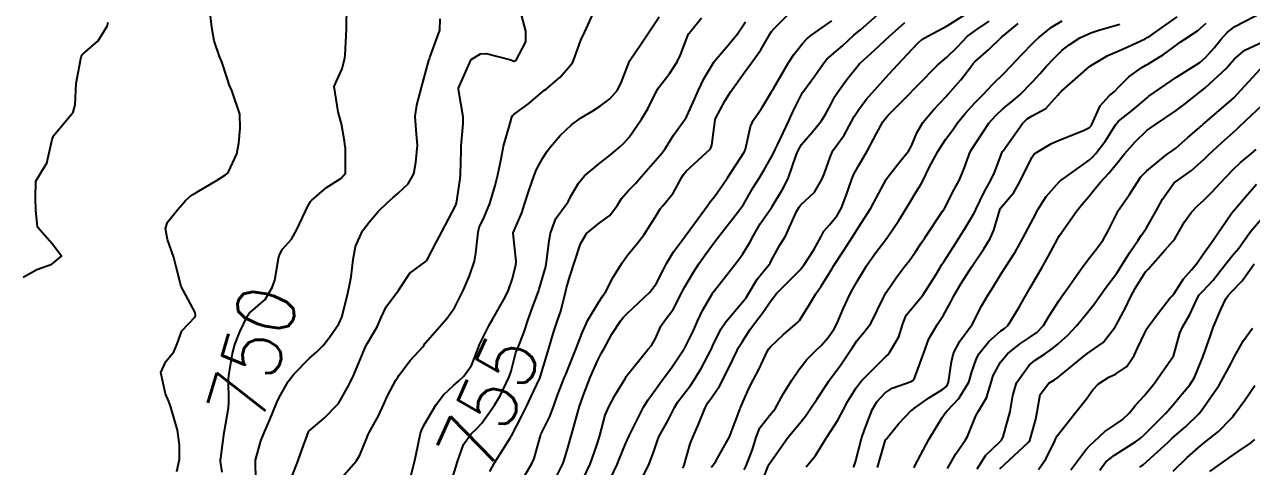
# Model space of a CAD drawing. Header units: metres. Extents: x 307586 to 320046, y 7427249 to 7434250.
# Drawn here: x 318029.6 to 318114.9, y 7431079.2 to 7431109.9 of the extents above; entities that cross this region are included whole.
import ezdxf
from ezdxf.enums import TextEntityAlignment as Align

# ---------------------------------------------------------------- set-up
doc = ezdxf.new("R2010")
doc.units = ezdxf.units.M
doc.header["$MEASUREMENT"] = 0
for name, color, linetype in [('Cotas', 45, 'Continuous'), ('Curvas de Nivel 1m', 11, 'Continuous'), ('Curvas de Nivel 5m', 15, 'Continuous')]:
    doc.layers.add(name, color=color, linetype=linetype)
doc.styles.add('Style-STANDARD', font='STANDARD.shx')

msp = doc.modelspace()

# ---------------------------------------------------------------- linework, layer by layer
at = {"layer": 'Curvas de Nivel 1m', "flags": 128}
for points, elevation in [([(318048.176, 7431078.472), (318048.604, 7431079.611), (318048.805, 7431080.144), (318049.324, 7431081.601), (318049.363, 7431081.658), (318050.418, 7431082.544), (318051.383, 7431083.539), (318051.413, 7431083.58), (318052.129, 7431084.842), (318052.471, 7431085.564), (318053.223, 7431087.345), (318053.314, 7431087.552), (318053.435, 7431087.77), (318054.103, 7431088.887), (318054.387, 7431089.541), (318054.719, 7431090.282), (318055.479, 7431091.287), (318055.589, 7431091.421), (318055.649, 7431091.528), (318056.381, 7431092.634), (318057.502, 7431093.456), (318057.556, 7431093.509), (318058.225, 7431094.797), (318058.596, 7431095.494), (318059.551, 7431097.298), (318059.603, 7431097.429), (318059.618, 7431097.479), (318059.872, 7431099.184), (318059.904, 7431099.477), (318059.931, 7431101.146), (318059.943, 7431101.477), (318060.087, 7431103.006), (318060.088, 7431103.475), (318059.748, 7431105.383), (318059.758, 7431105.479), (318059.818, 7431105.642), (318060.629, 7431107.47), (318061.293, 7431107.85), (318061.679, 7431107.88), (318063.393, 7431107.434), (318063.601, 7431107.36), (318063.672, 7431107.368), (318063.755, 7431107.429), (318064.429, 7431108.685), (318064.44, 7431109.423), (318063.98, 7431111.168)], 752), ([(318064.294, 7431078.455), (318064.854, 7431079.415), (318065.003, 7431079.757), (318065.359, 7431081.01), (318065.447, 7431081.324), (318065.479, 7431081.409), (318066.111, 7431082.668), (318066.379, 7431083.4), (318066.647, 7431084.145), (318067.131, 7431085.393), (318067.21, 7431085.597), (318067.42, 7431086.112), (318067.929, 7431087.383), (318068.344, 7431088.482), (318068.755, 7431089.371), (318069.475, 7431090.599), (318069.796, 7431091.041), (318070.005, 7431091.355), (318070.502, 7431092.341), (318071.123, 7431093.344), (318071.283, 7431093.565), (318071.511, 7431093.865), (318072.164, 7431094.69), (318072.659, 7431095.323), (318073.547, 7431096.702), (318073.771, 7431097.087), (318073.949, 7431097.306), (318074.685, 7431098.18), (318075.271, 7431099.293), (318075.389, 7431099.488), (318075.587, 7431099.704), (318076.409, 7431100.467), (318077.263, 7431101.273), (318077.372, 7431101.506), (318077.586, 7431103.27), (318077.595, 7431103.299), (318077.624, 7431103.363), (318078.295, 7431104.608), (318078.691, 7431105.254), (318079.667, 7431106.609), (318079.935, 7431106.973), (318080.129, 7431107.235), (318080.767, 7431108.148), (318081.389, 7431109.223), (318081.514, 7431109.413), (318081.707, 7431109.625), (318083.269, 7431111.205)], 757), ([(318068.398, 7431078.303), (318068.914, 7431079.366), (318069.355, 7431080.599), (318069.525, 7431081.195), (318069.569, 7431081.358), (318069.959, 7431082.772), (318070.194, 7431083.352), (318070.617, 7431084.126), (318071.36, 7431085.341), (318071.376, 7431085.378), (318071.414, 7431085.447), (318072.92, 7431087.318), (318073.159, 7431087.593), (318073.444, 7431088.079), (318073.823, 7431088.941), (318074.07, 7431089.304), (318074.675, 7431090.093), (318075.284, 7431091.292), (318075.348, 7431091.428), (318075.487, 7431091.682), (318076.082, 7431092.699), (318076.465, 7431093.28), (318076.897, 7431093.891), (318077.525, 7431094.751), (318077.749, 7431095.047), (318077.919, 7431095.264), (318079.15, 7431096.847), (318079.453, 7431097.241), (318079.497, 7431097.297), (318079.555, 7431097.4), (318080.238, 7431098.568), (318080.646, 7431099.229), (318081.005, 7431099.809), (318081.599, 7431100.877), (318081.776, 7431101.217), (318081.938, 7431101.547), (318082.72, 7431103.204), (318083.003, 7431103.829), (318083.652, 7431105.139), (318083.667, 7431105.175), (318083.682, 7431105.19), (318084.511, 7431106.335), (318085.09, 7431107.176), (318085.358, 7431107.493), (318085.682, 7431107.773), (318086.443, 7431108.411), (318087.239, 7431109.155), (318087.497, 7431109.36), (318087.707, 7431109.52), (318089.503, 7431111.123)], 759), ([(318072.425, 7431078.225), (318072.977, 7431079.315), (318073.353, 7431080.304), (318073.599, 7431081.069), (318073.706, 7431081.307), (318074.299, 7431082.375), (318074.76, 7431083.296), (318074.998, 7431083.685), (318075.397, 7431084.201), (318075.869, 7431084.823), (318076.181, 7431085.282), (318076.637, 7431086.062), (318077.283, 7431087.272), (318077.332, 7431087.373), (318077.438, 7431087.596), (318077.989, 7431088.728), (318078.335, 7431089.257), (318079.477, 7431090.6), (318079.766, 7431090.951), (318079.946, 7431091.235), (318080.52, 7431092.202), (318081.352, 7431093.222), (318081.414, 7431093.312), (318081.508, 7431093.528), (318082.116, 7431094.619), (318082.486, 7431095.206), (318083.258, 7431096.903), (318083.418, 7431097.192), (318083.472, 7431097.273), (318083.556, 7431097.366), (318084.508, 7431098.241), (318085.04, 7431099.175), (318085.188, 7431099.573), (318085.598, 7431100.678), (318085.732, 7431101.039), (318085.803, 7431101.168), (318086.553, 7431102.221), (318087.073, 7431103.155), (318087.267, 7431103.515), (318087.637, 7431104.073), (318088.1, 7431104.689), (318088.477, 7431105.138), (318089.666, 7431106.448), (318089.988, 7431106.799), (318090.285, 7431107.114), (318090.962, 7431107.829), (318091.696, 7431108.623), (318091.949, 7431108.847), (318092.385, 7431109.09), (318093.71, 7431109.794), (318095.723, 7431111.05)], 761), ([(318040.186, 7431078.849), (318040.354, 7431079.71), (318040.356, 7431080.702), (318040.234, 7431081.711), (318039.767, 7431083.329), (318039.614, 7431083.718), (318039.391, 7431084.238), (318039.069, 7431085.725), (318039.421, 7431086.494), (318039.97, 7431087.172), (318040.21, 7431087.712), (318040.52, 7431088.631), (318041.452, 7431089.596), (318041.484, 7431089.7), (318041.456, 7431089.889), (318040.486, 7431091.71), (318040.141, 7431093.069), (318039.979, 7431093.715), (318039.522, 7431094.972), (318039.385, 7431095.722), (318039.537, 7431096.177), (318040.235, 7431097.025), (318040.812, 7431097.707), (318041.206, 7431098.054), (318041.559, 7431098.261), (318042.977, 7431099.089), (318043.571, 7431099.46), (318043.684, 7431099.557), (318043.764, 7431099.668), (318044.342, 7431100.913), (318044.492, 7431101.661), (318044.582, 7431102.692), (318044.554, 7431103.661), (318043.996, 7431105.319), (318043.85, 7431105.668), (318043.658, 7431106.228), (318043.295, 7431107.301), (318043.144, 7431107.678), (318042.767, 7431108.767), (318042.606, 7431109.686), (318042.483, 7431110.917)], 749), ([(318045.698, 7431077.646), (318045.636, 7431079.341), (318045.654, 7431079.647), (318046.018, 7431080.978), (318046.292, 7431081.641), (318046.621, 7431082.387), (318047.123, 7431083.633), (318047.207, 7431083.81), (318047.391, 7431084.157), (318047.921, 7431085.107), (318048.299, 7431085.617), (318049.424, 7431086.741), (318049.884, 7431087.14), (318050.343, 7431087.591), (318050.821, 7431088.204), (318051.448, 7431089.11), (318051.641, 7431089.577), (318052.019, 7431091.028), (318052.144, 7431091.57), (318052.288, 7431092.365), (318052.43, 7431093.566), (318052.598, 7431094.482), (318053.092, 7431095.557), (318053.539, 7431096.174), (318054.181, 7431096.91), (318054.829, 7431097.537), (318055.212, 7431097.878), (318055.559, 7431098.174), (318056.254, 7431098.835), (318056.641, 7431099.519), (318056.801, 7431100.302), (318056.894, 7431101.517), (318056.843, 7431102.285), (318056.74, 7431103.519), (318056.853, 7431104.3), (318057.192, 7431105.515), (318057.671, 7431107.322), (318057.73, 7431107.509), (318057.762, 7431107.597), (318058.466, 7431109.498), (318058.488, 7431110.281)], 751), ([(318051.318, 7431078.072), (318052.636, 7431079.56), (318052.906, 7431079.99), (318053.356, 7431081.11), (318053.48, 7431081.43), (318053.54, 7431081.548), (318054.2, 7431082.716), (318054.571, 7431083.538), (318054.826, 7431084.101), (318055.408, 7431085.202), (318055.531, 7431085.409), (318055.608, 7431085.528), (318056.388, 7431086.556), (318057.27, 7431087.512), (318057.339, 7431087.605), (318057.435, 7431087.754), (318058.942, 7431089.488), (318059.47, 7431090.221), (318059.903, 7431091.052), (318060.108, 7431091.474), (318060.525, 7431092.438), (318060.862, 7431093.466), (318060.971, 7431094.005), (318061.118, 7431095.464), (318061.203, 7431095.796), (318061.544, 7431096.522), (318061.938, 7431097.454), (318062.309, 7431098.712), (318062.492, 7431099.446), (318062.714, 7431100.563), (318062.877, 7431101.441), (318063.388, 7431103.201), (318063.443, 7431103.433), (318063.498, 7431103.559), (318063.626, 7431103.664), (318064.639, 7431104.419), (318065.651, 7431105.257), (318065.736, 7431105.325), (318065.851, 7431105.408), (318066.831, 7431106.228), (318067.671, 7431107.237), (318067.748, 7431107.389), (318068.257, 7431108.819), (318068.537, 7431109.377), (318069.21, 7431110.86)], 753), ([(318056.419, 7431078.422), (318056.692, 7431079.516), (318056.806, 7431080.051), (318057.118, 7431081.512), (318057.178, 7431081.699), (318057.369, 7431082.083), (318058.201, 7431083.498), (318058.718, 7431084.165), (318059.403, 7431084.835), (318059.75, 7431085.134), (318060.115, 7431085.473), (318060.666, 7431086.222), (318061.135, 7431087.463), (318061.22, 7431087.678), (318061.443, 7431088.125), (318061.893, 7431089.017), (318062.133, 7431089.45), (318063.002, 7431090.961), (318063.24, 7431091.434), (318063.49, 7431092.184), (318063.739, 7431093.19), (318063.761, 7431093.427), (318063.562, 7431095.4), (318063.564, 7431095.43), (318064.15, 7431096.821), (318064.349, 7431097.422), (318064.638, 7431098.348), (318065.02, 7431099.416), (318065.186, 7431099.815), (318065.595, 7431100.595), (318065.913, 7431101.094), (318066.149, 7431101.405), (318066.827, 7431102.182), (318067.618, 7431102.921), (318068.235, 7431103.381), (318069.091, 7431103.909), (318069.636, 7431104.239), (318070.27, 7431104.727), (318070.807, 7431105.348), (318071.09, 7431105.914), (318071.639, 7431107.34), (318071.65, 7431107.363), (318071.674, 7431107.392), (318072.458, 7431108.562), (318072.967, 7431109.321), (318073.714, 7431110.434)], 754), ([(318066.448, 7431078.277), (318067.002, 7431079.393), (318067.097, 7431079.64), (318067.354, 7431080.49), (318067.608, 7431081.386), (318067.691, 7431081.71), (318068.164, 7431083.378), (318068.484, 7431084.286), (318068.902, 7431085.368), (318069.425, 7431086.539), (318069.706, 7431087.081), (318069.848, 7431087.356), (318070.404, 7431088.395), (318071.04, 7431089.344), (318071.229, 7431089.579), (318071.468, 7431089.826), (318073.058, 7431091.316), (318073.489, 7431091.892), (318073.973, 7431092.83), (318074.218, 7431093.303), (318074.709, 7431094.104), (318075.532, 7431095.223), (318075.561, 7431095.261), (318075.581, 7431095.29), (318076.404, 7431096.422), (318077.033, 7431097.275), (318077.253, 7431097.578), (318077.564, 7431097.983), (318078.104, 7431098.733), (318078.446, 7431099.257), (318079.601, 7431101.032), (318079.683, 7431101.159), (318079.712, 7431101.239), (318080.045, 7431102.809), (318080.244, 7431103.234), (318080.808, 7431104.055), (318081.514, 7431105.221), (318081.567, 7431105.308), (318081.655, 7431105.452), (318082.665, 7431107.205), (318083.071, 7431107.81), (318083.694, 7431108.61), (318083.974, 7431108.912), (318084.323, 7431109.184), (318085.713, 7431110.141)], 758), ([(318079.62, 7431078.956), (318079.752, 7431079.236), (318080.2, 7431080.386), (318080.456, 7431081.229), (318080.71, 7431081.886), (318081.378, 7431082.736), (318081.757, 7431083.214), (318082.347, 7431084.257), (318082.935, 7431085.197), (318083.42, 7431085.903), (318083.976, 7431086.636), (318084.512, 7431087.179), (318084.991, 7431087.623), (318085.448, 7431088.146), (318085.865, 7431088.758), (318086.073, 7431089.164), (318086.482, 7431090.15), (318086.961, 7431091.155), (318087.15, 7431091.49), (318087.492, 7431092.084), (318088.125, 7431093.141), (318088.684, 7431093.964), (318089.532, 7431095.054), (318089.562, 7431095.09), (318089.584, 7431095.119), (318090.367, 7431096.29), (318090.863, 7431097.107), (318091.119, 7431097.545), (318091.57, 7431098.264), (318091.899, 7431098.775), (318092.062, 7431099.093), (318092.46, 7431099.956), (318093.07, 7431101.078), (318093.611, 7431101.91), (318094.103, 7431102.58), (318094.45, 7431103.062), (318094.968, 7431103.722), (318095.644, 7431104.449), (318095.948, 7431104.747), (318096.229, 7431105.044), (318096.919, 7431105.779), (318097.668, 7431106.503), (318098.18, 7431107.022), (318098.896, 7431107.8), (318099.697, 7431108.618), (318099.888, 7431108.81), (318100.084, 7431108.996), (318100.98, 7431109.718), (318101.715, 7431110.148)], 764), ([(318083.926, 7431079.184), (318084.573, 7431079.955), (318085.314, 7431081.17), (318085.334, 7431081.2), (318085.364, 7431081.243), (318086.124, 7431082.414), (318086.51, 7431083.159), (318086.819, 7431083.728), (318087.405, 7431084.65), (318087.607, 7431084.95), (318087.766, 7431085.145), (318089.43, 7431086.817), (318089.585, 7431086.965), (318089.723, 7431087.117), (318090.363, 7431088.197), (318090.633, 7431089.108), (318090.866, 7431089.709), (318091.476, 7431090.434), (318092.021, 7431091.092), (318092.93, 7431092.511), (318093.252, 7431093.074), (318093.35, 7431093.228), (318093.509, 7431093.465), (318094.148, 7431094.439), (318094.54, 7431095.06), (318094.916, 7431095.679), (318095.55, 7431096.723), (318095.665, 7431096.936), (318095.714, 7431097.048), (318096.325, 7431098.289), (318096.739, 7431099.038), (318096.999, 7431099.625), (318097.542, 7431101.031), (318097.561, 7431101.072), (318097.604, 7431101.134), (318098.957, 7431103.01), (318099.29, 7431103.343), (318099.631, 7431103.544), (318100.57, 7431104.06), (318101.416, 7431104.982), (318101.517, 7431105.118), (318101.656, 7431105.263), (318103.579, 7431106.951), (318103.629, 7431106.995), (318103.674, 7431107.023), (318104.879, 7431107.744), (318105.69, 7431108.097), (318106.273, 7431108.346), (318107.477, 7431108.912), (318107.628, 7431108.986), (318107.704, 7431109.029), (318108.121, 7431109.318), (318109.718, 7431110.42)], 766), ([(318088.873, 7431079.127), (318089.36, 7431080.81), (318089.442, 7431081.039), (318089.492, 7431081.119), (318090.327, 7431082.157), (318091.25, 7431083.101), (318091.328, 7431083.156), (318091.384, 7431083.194), (318092.492, 7431083.988), (318093.405, 7431084.543), (318093.693, 7431084.783), (318093.822, 7431085.066), (318094.015, 7431086.476), (318094.163, 7431087.063), (318094.599, 7431087.905), (318095.463, 7431089.05), (318096.137, 7431090.382), (318096.52, 7431091.04), (318096.897, 7431091.628), (318097.499, 7431092.632), (318097.745, 7431093.026), (318098.441, 7431094.095), (318098.966, 7431095.009), (318099.544, 7431096.108), (318099.852, 7431096.695), (318100.008, 7431096.995), (318100.599, 7431097.959), (318101.509, 7431098.981), (318101.549, 7431099.015), (318101.584, 7431099.042), (318101.776, 7431099.168), (318103.598, 7431100.477), (318103.847, 7431100.701), (318104.062, 7431100.945), (318104.727, 7431101.823), (318105.43, 7431102.932), (318105.51, 7431103.055), (318105.635, 7431103.179), (318106.605, 7431103.958), (318107.652, 7431104.838), (318107.748, 7431104.909), (318109.666, 7431106.236), (318110.658, 7431106.87), (318111.279, 7431107.264), (318111.684, 7431107.601), (318112.276, 7431108.269), (318112.742, 7431108.85), (318113.197, 7431109.356), (318113.712, 7431109.754), (318115.683, 7431110.771)], 768), ([(318029.488, 7431092.342), (318030.455, 7431092.869), (318031.497, 7431093.26), (318032.17, 7431093.81), (318031.516, 7431094.665), (318030.484, 7431095.83), (318030.368, 7431097.008), (318030.352, 7431097.832), (318030.383, 7431099.013), (318030.872, 7431099.827), (318031.148, 7431100.256), (318031.484, 7431101.821), (318031.51, 7431101.915), (318031.606, 7431102.17), (318032.974, 7431103.8), (318033.119, 7431104.309), (318033.19, 7431105.797), (318033.539, 7431107.659), (318033.607, 7431107.791), (318033.674, 7431107.857), (318034.71, 7431108.753), (318035.328, 7431109.774), (318035.416, 7431110.054)], 748), ([(318061.926, 7431078.859), (318062.26, 7431079.446), (318063.361, 7431081.201), (318063.438, 7431081.354), (318063.474, 7431081.429), (318064.137, 7431082.66), (318064.516, 7431083.419), (318064.791, 7431084.017), (318065.412, 7431085.334), (318065.436, 7431085.386), (318065.443, 7431085.41), (318065.892, 7431086.941), (318066.034, 7431087.404), (318066.353, 7431088.497), (318066.667, 7431089.398), (318066.867, 7431089.998), (318067.21, 7431091.393), (318067.264, 7431091.613), (318067.493, 7431092.399), (318067.821, 7431093.385), (318068.235, 7431094.667), (318068.645, 7431095.373), (318069.54, 7431096.103), (318070.27, 7431096.628), (318070.804, 7431097.347), (318071.081, 7431097.823), (318071.568, 7431098.36), (318072.05, 7431098.858), (318072.459, 7431099.327), (318073.596, 7431100.603), (318073.92, 7431100.986), (318074.136, 7431101.305), (318074.696, 7431102.215), (318075.488, 7431103.291), (318075.546, 7431103.369), (318075.626, 7431103.52), (318076.178, 7431104.751), (318076.403, 7431105.282), (318076.815, 7431106.125), (318077.509, 7431107.272), (318077.576, 7431107.37), (318077.676, 7431107.492), (318078.491, 7431108.458), (318079.14, 7431109.248), (318079.711, 7431110.085)], 756), ([(318075.34, 7431079.083), (318075.408, 7431079.224), (318075.43, 7431079.289), (318075.865, 7431080.778), (318076.069, 7431081.283), (318076.47, 7431082.181), (318076.889, 7431083.275), (318077.066, 7431083.595), (318077.395, 7431084.045), (318077.899, 7431084.769), (318078.156, 7431085.259), (318078.815, 7431086.638), (318079.119, 7431087.245), (318079.228, 7431087.452), (318079.442, 7431087.818), (318080.001, 7431088.688), (318080.402, 7431089.231), (318080.862, 7431089.833), (318081.478, 7431090.737), (318081.858, 7431091.214), (318083.5, 7431092.864), (318083.653, 7431093.037), (318083.76, 7431093.187), (318084.452, 7431094.248), (318084.951, 7431095.176), (318085.159, 7431095.552), (318085.541, 7431095.988), (318086.081, 7431096.632), (318086.366, 7431097.162), (318086.694, 7431098.03), (318087.101, 7431099.155), (318087.244, 7431099.496), (318087.593, 7431100.142), (318088.182, 7431101.141), (318088.812, 7431102.33), (318089.255, 7431103.126), (318089.406, 7431103.344), (318089.63, 7431103.596), (318090.385, 7431104.37), (318091.125, 7431105.105), (318091.382, 7431105.376), (318091.659, 7431105.67), (318093.052, 7431107.079), (318093.387, 7431107.364), (318093.681, 7431107.598), (318094.422, 7431108.332), (318095.121, 7431109.056), (318095.708, 7431109.511), (318096.631, 7431110.123)], 762), ([(318077.341, 7431079.137), (318077.398, 7431079.213), (318077.44, 7431079.269), (318077.645, 7431079.565), (318078.591, 7431081.252), (318079.308, 7431083.167), (318079.335, 7431083.241), (318079.351, 7431083.273), (318079.385, 7431083.352), (318079.967, 7431084.672), (318080.252, 7431085.232), (318080.664, 7431085.984), (318081.233, 7431087.222), (318081.304, 7431087.353), (318081.437, 7431087.52), (318082.318, 7431088.339), (318083.323, 7431089.192), (318083.464, 7431089.344), (318084.172, 7431090.487), (318084.592, 7431091.179), (318084.951, 7431091.712), (318085.497, 7431092.573), (318085.716, 7431092.953), (318085.852, 7431093.167), (318086.504, 7431094.174), (318087.138, 7431095.154), (318087.294, 7431095.394), (318087.539, 7431095.779), (318088.405, 7431097.137), (318088.82, 7431097.875), (318089.491, 7431099.121), (318089.584, 7431099.264), (318090.388, 7431100.319), (318091.023, 7431101.106), (318091.24, 7431101.471), (318091.616, 7431102.38), (318092.018, 7431103.094), (318092.76, 7431103.959), (318093.65, 7431104.907), (318093.73, 7431104.991), (318093.794, 7431105.069), (318094.661, 7431106.062), (318095.426, 7431107.052), (318095.538, 7431107.188), (318095.677, 7431107.33), (318096.587, 7431108.143), (318097.516, 7431109.032), (318097.623, 7431109.111), (318097.704, 7431109.175), (318098.664, 7431109.967)], 763), ([(318087.193, 7431079.151), (318087.259, 7431079.236), (318087.347, 7431079.515), (318087.776, 7431081.144), (318087.974, 7431081.745), (318088.514, 7431083.133), (318088.834, 7431083.686), (318089.401, 7431084.319), (318089.889, 7431084.632), (318091.217, 7431085.102), (318091.344, 7431085.171), (318091.415, 7431085.266), (318092.09, 7431087.09), (318092.457, 7431088.075), (318093.04, 7431089.076), (318093.469, 7431089.712), (318093.951, 7431090.592), (318094.195, 7431091.063), (318094.672, 7431091.877), (318095.419, 7431093.051), (318095.45, 7431093.105), (318095.505, 7431093.18), (318096.259, 7431094.305), (318096.717, 7431095.038), (318096.969, 7431095.605), (318097.38, 7431097.032), (318097.434, 7431097.152), (318097.557, 7431097.311), (318098.354, 7431098.235), (318098.801, 7431099.012), (318099.6, 7431100.662), (318099.743, 7431100.857), (318099.926, 7431100.997), (318100.973, 7431101.623), (318101.612, 7431101.915), (318103.201, 7431102.538), (318103.621, 7431102.75), (318103.723, 7431102.848), (318103.772, 7431102.949), (318104.345, 7431104.243), (318104.977, 7431104.937), (318105.348, 7431105.241), (318105.659, 7431105.572), (318106.338, 7431106.251), (318107.252, 7431106.914), (318107.523, 7431107.063), (318107.676, 7431107.14), (318108.768, 7431107.813), (318109.697, 7431108.5), (318109.916, 7431108.661), (318110.242, 7431108.875), (318111.116, 7431109.458), (318111.714, 7431109.989)], 767), ([(318091.416, 7431079.099), (318091.48, 7431079.234), (318092.437, 7431081.084), (318093.378, 7431082.597), (318093.561, 7431082.888), (318093.71, 7431083.067), (318094.53, 7431083.924), (318095.216, 7431085.052), (318095.273, 7431085.193), (318095.419, 7431085.696), (318095.767, 7431086.709), (318095.937, 7431087.045), (318096.605, 7431087.879), (318097.457, 7431088.614), (318097.699, 7431088.787), (318097.962, 7431089.023), (318098.734, 7431090.27), (318099.146, 7431091.005), (318099.489, 7431091.605), (318100, 7431092.493), (318100.29, 7431092.992), (318100.731, 7431093.772), (318101.384, 7431094.981), (318101.436, 7431095.079), (318101.536, 7431095.25), (318102.733, 7431096.962), (318103.106, 7431097.411), (318103.568, 7431097.953), (318104.006, 7431098.517), (318104.367, 7431098.942), (318104.954, 7431099.572), (318105.597, 7431100.351), (318105.85, 7431100.678), (318106.054, 7431100.925), (318106.778, 7431101.756), (318107.628, 7431102.557), (318107.829, 7431102.708), (318108.132, 7431102.903), (318109.643, 7431103.928), (318110.182, 7431104.34), (318110.874, 7431104.868), (318111.659, 7431105.494), (318113.105, 7431106.839), (318113.373, 7431107.139), (318113.683, 7431107.503), (318114.417, 7431108.104), (318115.702, 7431108.723)], 769), ([(318095.795, 7431079.045), (318096.399, 7431079.993), (318097.361, 7431080.883), (318097.502, 7431081.028), (318097.608, 7431081.269), (318098.101, 7431083.019), (318098.278, 7431084.139), (318098.531, 7431085.013), (318099.425, 7431086.236), (318099.845, 7431086.579), (318100.479, 7431086.99), (318101.04, 7431087.383), (318101.444, 7431087.713), (318102.104, 7431088.319), (318102.705, 7431088.961), (318103.472, 7431089.892), (318103.947, 7431090.477), (318104.269, 7431090.942), (318104.766, 7431091.665), (318105.508, 7431092.628), (318105.631, 7431092.809), (318105.702, 7431092.928), (318106.397, 7431094.049), (318106.99, 7431094.915), (318107.21, 7431095.239), (318107.541, 7431095.729), (318108.222, 7431096.9), (318108.691, 7431097.768), (318109.473, 7431098.882), (318109.584, 7431098.976), (318110.707, 7431099.753), (318111.6, 7431100.57), (318111.894, 7431100.856), (318112.788, 7431101.669), (318113.627, 7431102.415), (318113.842, 7431102.616), (318114.063, 7431102.826), (318115.648, 7431104.307)], 771), ([(318097.378, 7431079.029), (318099.361, 7431080.853), (318099.432, 7431080.93), (318099.46, 7431080.999), (318099.882, 7431082.491), (318099.972, 7431082.994), (318100.195, 7431084.198), (318100.787, 7431084.986), (318101.173, 7431085.224), (318101.417, 7431085.388), (318103.346, 7431086.951), (318103.393, 7431086.991), (318103.434, 7431087.022), (318104.567, 7431087.817), (318105.412, 7431088.931), (318105.431, 7431088.962), (318105.464, 7431089.011), (318106.135, 7431090.265), (318106.443, 7431090.92), (318106.808, 7431091.602), (318107.51, 7431092.715), (318107.598, 7431092.822), (318107.686, 7431092.907), (318108.871, 7431094.235), (318109.433, 7431094.882), (318109.534, 7431095.022), (318110.221, 7431096.199), (318110.704, 7431096.868), (318111.122, 7431097.302), (318111.566, 7431097.705), (318112.144, 7431098.282), (318112.665, 7431098.844), (318113.593, 7431099.833), (318114.104, 7431100.319), (318114.735, 7431100.819), (318115.207, 7431101.216)], 772), ([(318100.062, 7431078.993), (318100.594, 7431079.744), (318101.215, 7431080.981), (318101.255, 7431081.09), (318101.366, 7431081.324), (318102.673, 7431082.961), (318103.402, 7431083.899), (318103.84, 7431084.515), (318104.24, 7431084.942), (318104.956, 7431085.397), (318105.42, 7431085.617), (318106.202, 7431086.145), (318106.722, 7431086.917), (318106.944, 7431087.412), (318107.457, 7431088.485), (318107.599, 7431088.77), (318107.689, 7431088.907), (318108.344, 7431089.769), (318109.2, 7431090.884), (318109.34, 7431091.028), (318109.488, 7431091.219), (318110.151, 7431092.226), (318110.709, 7431092.868), (318111.077, 7431093.305), (318111.524, 7431093.938), (318112.153, 7431094.851), (318113.467, 7431096.746), (318113.53, 7431096.83), (318114.453, 7431097.938), (318115.228, 7431098.814)], 773), ([(318102.305, 7431078.966), (318103.357, 7431080.35), (318103.641, 7431080.666), (318103.927, 7431080.944), (318104.688, 7431081.622), (318105.38, 7431082.099), (318105.878, 7431082.433), (318106.394, 7431082.92), (318106.841, 7431083.473), (318107.405, 7431084.107), (318108.054, 7431084.9), (318109.433, 7431086.843), (318109.447, 7431086.866), (318109.884, 7431088.448), (318110.074, 7431088.874), (318110.583, 7431089.757), (318111.086, 7431090.864), (318111.236, 7431091.113), (318111.491, 7431091.38), (318112.211, 7431092.141), (318112.751, 7431092.841), (318113.523, 7431093.836), (318113.985, 7431094.369), (318114.326, 7431094.822), (318114.825, 7431095.532), (318115.549, 7431096.376)], 774), ([(318107.113, 7431079.144), (318107.347, 7431079.312), (318109.077, 7431080.884), (318109.225, 7431081.022), (318109.367, 7431081.155), (318110.286, 7431081.964), (318111.205, 7431082.862), (318111.294, 7431082.96), (318111.395, 7431083.08), (318112.635, 7431084.842), (318113.428, 7431086.323), (318113.604, 7431086.656), (318113.7, 7431086.827), (318114.325, 7431087.946), (318114.94, 7431088.815)], 776), ([(318109.419, 7431078.879), (318110.405, 7431079.817), (318111.361, 7431080.663), (318111.612, 7431080.856), (318112.576, 7431081.64), (318113.387, 7431082.453), (318113.565, 7431082.654), (318113.702, 7431082.827), (318114.407, 7431083.816), (318115.102, 7431084.813)], 777), ([(318111.971, 7431078.851), (318113.353, 7431079.815), (318113.953, 7431080.228), (318114.805, 7431080.816), (318115.097, 7431081.083)], 778)]:
    msp.add_lwpolyline(points, dxfattribs=dict(at, elevation=elevation))
at = {"layer": 'Curvas de Nivel 5m', "flags": 128}
for points, elevation in [([(318043.324, 7431078.813), (318043.215, 7431079.555), (318043.214, 7431079.672), (318043.229, 7431079.777), (318043.348, 7431080.67), (318043.473, 7431081.557), (318043.49, 7431081.669), (318043.77, 7431083.275), (318043.8, 7431083.666), (318043.777, 7431085.297), (318043.808, 7431085.666), (318044.048, 7431087.043), (318044.204, 7431087.662), (318044.554, 7431088.547), (318045.082, 7431089.654), (318045.237, 7431089.871), (318045.459, 7431090.057), (318046.307, 7431090.805), (318046.808, 7431091.637), (318046.979, 7431092.144), (318047.246, 7431093.633), (318047.288, 7431093.851), (318047.513, 7431094.302), (318048.148, 7431094.996), (318048.484, 7431095.616), (318049.318, 7431097.37), (318049.473, 7431097.601), (318049.554, 7431097.698), (318050.575, 7431098.578), (318051.569, 7431099.21), (318051.897, 7431099.575), (318051.891, 7431101.283), (318051.859, 7431101.576), (318051.833, 7431101.804), (318051.617, 7431102.993), (318051.461, 7431103.582), (318051.381, 7431103.828), (318051.104, 7431105.585), (318051.28, 7431105.961), (318051.665, 7431106.816), (318051.849, 7431107.577), (318051.876, 7431107.778), (318051.962, 7431109.576), (318052.005, 7431111.29)], 750), ([(318059.326, 7431078.34), (318059.592, 7431079.225), (318059.663, 7431079.477), (318060.1, 7431080.728), (318060.636, 7431081.467), (318061.013, 7431081.817), (318061.37, 7431082.204), (318062.262, 7431083.447), (318062.672, 7431084.162), (318063.282, 7431085.432), (318063.417, 7431085.816), (318063.751, 7431087.105), (318063.869, 7431087.426), (318064.324, 7431088.547), (318064.605, 7431089.419), (318064.822, 7431090.064), (318065.335, 7431091.411), (318065.372, 7431091.523), (318065.488, 7431091.911), (318065.818, 7431093.089), (318065.882, 7431093.406), (318066.065, 7431094.865), (318066.153, 7431095.404), (318066.525, 7431096.418), (318067.243, 7431097.393), (318067.37, 7431097.577), (318067.562, 7431097.97), (318068.086, 7431098.871), (318068.513, 7431099.376), (318069.592, 7431100.284), (318070.193, 7431100.758), (318070.913, 7431101.347), (318071.273, 7431101.677), (318071.61, 7431102.082), (318072.486, 7431103.327), (318072.919, 7431104.036), (318073.547, 7431105.312), (318073.655, 7431105.49), (318074.443, 7431106.524), (318074.948, 7431107.297), (318075.186, 7431107.789), (318075.701, 7431109.134), (318075.747, 7431109.245), (318075.783, 7431109.289), (318076.638, 7431110.357)], 755), ([(318070.322, 7431078.357), (318070.783, 7431079.346), (318070.94, 7431079.751), (318071.357, 7431080.771), (318071.621, 7431081.336), (318071.865, 7431081.83), (318072.616, 7431083.322), (318072.906, 7431083.802), (318073.4, 7431084.473), (318073.759, 7431084.955), (318074.011, 7431085.304), (318074.602, 7431086.117), (318075.405, 7431087.29), (318075.434, 7431087.34), (318076.09, 7431088.648), (318076.374, 7431089.281), (318076.721, 7431090.026), (318077.437, 7431091.27), (318077.456, 7431091.297), (318077.484, 7431091.34), (318078.976, 7431093.248), (318079.207, 7431093.545), (318079.514, 7431093.966), (318080.002, 7431094.759), (318080.248, 7431095.233), (318080.72, 7431096.05), (318081.534, 7431097.22), (318081.553, 7431097.252), (318082.293, 7431098.489), (318082.664, 7431099.204), (318083.225, 7431100.821), (318083.376, 7431101.193), (318083.607, 7431101.561), (318084.35, 7431102.448), (318084.958, 7431103.177), (318085.228, 7431103.575), (318085.641, 7431104.346), (318085.923, 7431104.893), (318086.087, 7431105.166), (318086.742, 7431106.08), (318087.598, 7431107.151), (318087.637, 7431107.187), (318087.674, 7431107.223), (318088.695, 7431108.127), (318089.703, 7431109.097), (318090.775, 7431110.046)], 760), ([(318080.733, 7431077.815), (318081.285, 7431079.221), (318081.299, 7431079.265), (318081.344, 7431079.364), (318082.653, 7431081.201), (318083.372, 7431082.071), (318083.869, 7431082.694), (318084.205, 7431083.182), (318084.673, 7431083.898), (318085.41, 7431084.988), (318085.481, 7431085.1), (318085.529, 7431085.169), (318086.33, 7431086.254), (318086.937, 7431087.155), (318087.13, 7431087.461), (318087.444, 7431087.921), (318088.006, 7431088.591), (318088.406, 7431089.136), (318089.289, 7431090.931), (318089.385, 7431091.121), (318089.485, 7431091.289), (318090.226, 7431092.382), (318090.782, 7431093.107), (318091.105, 7431093.508), (318091.518, 7431094.101), (318091.907, 7431094.714), (318092.158, 7431095.091), (318093.406, 7431096.926), (318093.501, 7431097.071), (318093.52, 7431097.104), (318093.554, 7431097.165), (318094.208, 7431098.429), (318094.548, 7431099.06), (318094.858, 7431099.789), (318095.327, 7431101.053), (318095.424, 7431101.232), (318095.607, 7431101.501), (318096.211, 7431102.45), (318096.619, 7431103.04), (318097.094, 7431103.572), (318097.639, 7431104.075), (318098.163, 7431104.505), (318098.76, 7431105.013), (318099.662, 7431105.908), (318100.175, 7431106.487), (318100.61, 7431106.991), (318101.123, 7431107.544), (318101.689, 7431108.081), (318102.19, 7431108.478), (318102.941, 7431108.961), (318103.707, 7431109.323), (318104.27, 7431109.506), (318105.713, 7431109.913)], 765), ([(318093.753, 7431079.066), (318094.327, 7431080.086), (318095.001, 7431081.054), (318095.138, 7431081.279), (318095.371, 7431081.858), (318095.712, 7431082.715), (318095.909, 7431083.045), (318096.458, 7431083.978), (318096.769, 7431085.036), (318096.924, 7431085.529), (318097.427, 7431086.435), (318097.916, 7431087.023), (318098.753, 7431087.7), (318099.45, 7431088.148), (318099.955, 7431088.495), (318100.407, 7431088.991), (318100.806, 7431089.651), (318101.48, 7431090.712), (318101.67, 7431090.977), (318102.081, 7431091.56), (318103.067, 7431092.957), (318103.519, 7431093.569), (318104.122, 7431094.349), (318104.557, 7431094.94), (318104.917, 7431095.558), (318105.552, 7431096.868), (318105.571, 7431096.912), (318105.586, 7431096.93), (318106.4, 7431098.093), (318106.915, 7431098.917), (318107.192, 7431099.309), (318107.591, 7431099.743), (318109.008, 7431100.889), (318109.367, 7431101.123), (318109.609, 7431101.307), (318110.44, 7431102.052), (318111.395, 7431102.862), (318111.525, 7431102.97), (318111.635, 7431103.062), (318113.449, 7431104.631), (318113.653, 7431104.809), (318113.674, 7431104.83), (318113.885, 7431105.058), (318115.5, 7431106.812)], 770), ([(318104.325, 7431078.94), (318104.757, 7431079.528), (318105.354, 7431079.995), (318105.93, 7431080.351), (318106.812, 7431080.916), (318107.135, 7431081.144), (318107.37, 7431081.349), (318108.153, 7431082.127), (318108.9, 7431082.887), (318109.399, 7431083.459), (318110.046, 7431084.235), (318110.581, 7431084.868), (318110.904, 7431085.379), (318111.431, 7431086.631), (318111.514, 7431086.859), (318112.014, 7431088.293), (318112.22, 7431088.849), (318112.732, 7431090.098), (318113.1, 7431090.836), (318113.255, 7431091.065), (318113.49, 7431091.32), (318114.235, 7431092.09), (318114.728, 7431092.818), (318115.059, 7431093.273)], 775)]:
    msp.add_lwpolyline(points, dxfattribs=dict(at, elevation=elevation))

# ---------------------------------------------------------------- texts
at = {"layer": 'Cotas', "style": 'Style-STANDARD'}
for s, rotation, p in [('750', 73.18703, (318045.46, 7431087.079, 750)), ('755', 65.58424, (318061.867, 7431083.688, 755)), ('780', 52.83884, (318117.652, 7431077.553, 780))]:
    msp.add_text(s, height=4, rotation=rotation, dxfattribs=at).set_placement(p, align=Align.MIDDLE_CENTER)

doc.saveas('drawing.dxf')
